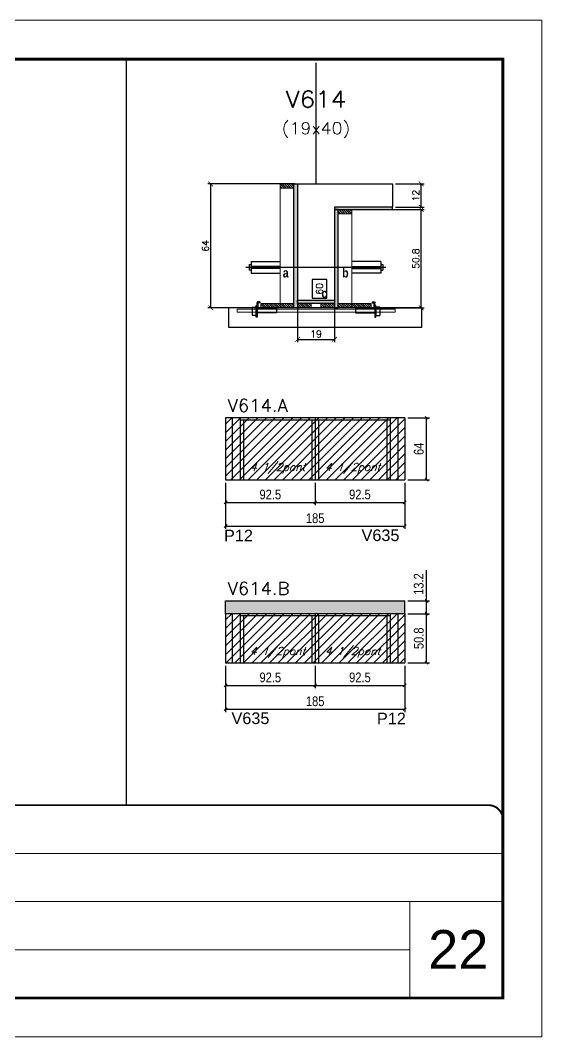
# Model space of a CAD drawing. Extents: x -20960 to -5926, y -2106 to 21915.
# Drawn here: x -9662 to -9123, y 15123 to 16173 of the extents above; entities that cross this region are included whole.
import ezdxf
from ezdxf.enums import TextEntityAlignment as Align

# ---------------------------------------------------------------- set-up
doc = ezdxf.new("R2010")
doc.units = 0
for name, pattern in [('CONTINUO', [0]), ('DASHED', [0.75, 0.5, -0.25]), ('HIDDEN', [0.375, 0.25, -0.125])]:
    doc.linetypes.add(name, pattern=pattern)
for name, color, linetype in [('5', 5, 'Continuous'), ('barrote', 251, 'Continuous'), ('COTA', 241, 'Continuous'), ('Cota Seção (2x)', 4, 'Continuous'), ('detalhes', 4, 'Continuous'), ('Painéis', 200, 'Continuous'), ('presilha', 1, 'Continuous'), ('Reaproveitamento', 251, 'Continuous'), ('SARR_2.2x7', 40, 'Continuous'), ('SARR_3.5x7', 81, 'Continuous'), ('TENSOR', 3, 'Continuous'), ('texto', 7, 'Continuous'), ('Texto de Titulo', 7, 'Continuous'), ('Texto Qtd Sarr', 242, 'Continuous')]:
    doc.layers.add(name, color=color, linetype=linetype)
for name, color, linetype, lineweight in [('CARIMBO', 255, 'Continuous', 9), ('CONCRETO', 251, 'Continuous', 25), ('Folhas', 255, 'Continuous', 9), ('Hachura', 251, 'Continuous', 9), ('Madeira', 126, 'Continuous', 18), ('SARRAFO DE PRESSAO', 251, 'DASHED', 9), ('SCO-___-LAJ', 2, 'Continuous', 0), ('Texto Seção', 7, 'Continuous', 15)]:
    doc.layers.add(name, color=color, linetype=linetype, lineweight=lineweight)
doc.styles.add('ARIAL', font='arial.ttf')
doc.styles.add('COTA TECNICA', font='techl___.ttf', dxfattribs={"height": 10})
doc.styles.add('REGUA-120', font='ROMANS.shx', dxfattribs={"height": 15})
doc.styles.add('Romans', font='romans.shx')
doc.styles.get("Standard").update_dxf_attribs({"font": 'arial.ttf'})
doc.styles.add('TECNICA', font='techb___.ttf', dxfattribs={"height": 10})
doc.dimstyles.new('Cota Seção (2x)', dxfattribs={"dimtxt": 7, "dimasz": 5, "dimexe": 3, "dimexo": 3, "dimgap": 2, "dimtad": 3, "dimdec": 1, "dimlfac": 0.5, "dimzin": 12, "dimdsep": 46, "dimtxsty": 'Romans', "dimblk": 'ARCHTICK', "dimcen": 0, "dimclrd": 4, "dimclre": 4, "dimclrt": 1, "dimadec": 1, "dimazin": 3, "dimtfac": 1, "dimtdec": 1, "dimtmove": 0, "dimatfit": 3, "dimldrblk": 'OBLIQUE', "dimfxl": 1, "dimtolj": 1, "dimtzin": 12, "dimarcsym": 0})
doc.dimstyles.new('Cota Seção interna', dxfattribs={"dimtxt": 7, "dimasz": 6, "dimexe": 0.18, "dimexo": 2, "dimgap": -4, "dimtad": 3, "dimdec": 1, "dimlfac": 0.5, "dimzin": 12, "dimdsep": 46, "dimtxsty": 'Romans', "dimblk": 'ARCHTICK', "dimcen": 0.09, "dimse1": 1, "dimse2": 1, "dimsd1": 1, "dimsd2": 1, "dimclrd": 180, "dimclre": 5, "dimclrt": 1, "dimadec": 0, "dimazin": 3, "dimtfac": 1, "dimtdec": 1, "dimtofl": 0, "dimtmove": 0, "dimatfit": 3, "dimldrblk": 'ARCHTICK', "dimfxl": 1, "dimtolj": 1, "dimtzin": 0, "dimarcsym": 0})
doc.dimstyles.new('PAINEL', dxfattribs={"dimtxt": 10, "dimasz": 3, "dimexe": 3, "dimexo": 3, "dimgap": 3, "dimtad": 1, "dimdec": 1, "dimzin": 12, "dimdsep": 46, "dimtxsty": 'COTA TECNICA', "dimblk1": 'OBLIQUE', "dimblk2": 'OBLIQUE', "dimsah": 1, "dimcen": 0.9, "dimclrd": 4, "dimclre": 4, "dimclrt": 240, "dimadec": 1, "dimazin": 3, "dimtfac": 1, "dimtdec": 1, "dimtmove": 0, "dimatfit": 3, "dimfxl": 1, "dimtolj": 1, "dimtzin": 12, "dimarcsym": 0})
pattern_1 = [(315, (13581.2093, 7645.8717), (1.12253202, 1.12253202), [])]
pattern_2 = [(315, (13581.2093, 7572.2717), (1.12253202, 1.12253202), [])]

# ---------------------------------------------------------------- blocks, each defined once
blk = doc.blocks.new('9999999999')
at = {"color": 30, "linetype": 'CONTINUO'}
for p, q in [((98564.6, 34379.6), (99584, 34379.6)), ((98564.6, 34329.8), (99488, 34329.8)), ((99584, 34329.8), (99488, 34329.8)), ((99488, 34329.8), (99488, 34230.2)), ((98564.6, 34280), (99488, 34280))]:
    blk.add_line(p, q, dxfattribs=at)
at = {"color": 30, "linetype": 'CONTINUO', "const_width": 2}
blk.add_lwpolyline([(99584, 34230.2), (99584, 34414.4, 0.414214), (99569, 34429.4), (98229, 34429.4, 0.414214), (98214, 34414.4), (98214, 34245.2, 0.414214), (98229, 34230.2), (99584, 34230.2)], format="xyb", dxfattribs=at)
at = {"layer": 'Folhas'}
blk.add_lwpolyline([(98139, 34190.2), (99624, 34190.2), (99624, 35240.2), (98139, 35240.2)], close=True, dxfattribs=at)
at = {"layer": 'Folhas', "color": 30, "const_width": 3}
blk.add_lwpolyline([(98214, 34230.2), (99584, 34230.2), (99584, 35200.2), (98214, 35200.2)], close=True, dxfattribs=at)
blk = doc.blocks.new('titulo1')
at = {"layer": 'Defpoints', "color": 252, "linetype": 'HIDDEN', "ltscale": 2}
blk.add_line((0, 0), (0, 125), dxfattribs=at)
at = {"layer": 'Defpoints', "style": 'Romans', "oblique": 15}
blk.add_attdef('FOLHA', text='', height=10, dxfattribs=at).set_placement((0, 15.6), align=Align.MIDDLE_CENTER)
at = {"layer": 'Texto Qtd Sarr', "color": 3, "style": 'Romans', "oblique": 15}
for tag, height, p in [('TITULO', 17, (0, 71.4)), ('SEÇÃO', 12, (0, 41.5))]:
    blk.add_attdef(tag, text='', height=height, dxfattribs=at).set_placement(p, align=Align.MIDDLE_CENTER)
blk = doc.blocks.new('_ArchTick')
at = {"color": 0, "linetype": 'ByBlock', "const_width": 0.15}
blk.add_lwpolyline([(-0.5, -0.5), (0.5, 0.5)], dxfattribs=at)
blk = doc.blocks.new('*D677')
at = {"layer": 'COTA', "color": 4, "lineweight": -2, "transparency": 16777216}
for p, q in [((-9378.4, 16003.5), (-9468.1, 16003.5)), ((-9465.1, 15875.5), (-9465.1, 16003.5)), ((-9416.4, 15875.5), (-9468.1, 15875.5))]:
    blk.add_line(p, q, dxfattribs=at)
at = {"layer": 'Defpoints', "color": 0, "transparency": 16777216}
for p in [(-9465.1, 16003.5), (-9375.4, 16003.5), (-9413.4, 15875.5)]:
    blk.add_point(p, dxfattribs=at)
at = {"layer": 'COTA', "color": 4, "lineweight": -2, "transparency": 16777216, "xscale": 5, "yscale": 5, "zscale": 5}
for p, rotation in [((-9465.1, 16003.5), 90), ((-9465.1, 15875.5), 270)]:
    blk.add_blockref('_ArchTick', p, dxfattribs=dict(at, rotation=rotation))
at = {"layer": 'COTA', "color": 1, "transparency": 16777216, "insert": (-9470.6, 15939.5), "char_height": 7, "attachment_point": 5, "rotation": 90, "style": 'Romans'}
blk.add_mtext('\\A1;64', dxfattribs=at)
blk = doc.blocks.new('_Oblique')
at = {"color": 0, "linetype": 'ByBlock', "lineweight": -2}
blk.add_line((-0.5, -0.5), (0.5, 0.5), dxfattribs=at)
blk = doc.blocks.new('*D678')
at = {"layer": 'COTA', "color": 4, "lineweight": -2, "transparency": 16777216}
for p, q in [((-9316.4, 15977.1), (-9244.9, 15977.1)), ((-9247.9, 15875.5), (-9247.9, 15977.1)), ((-9296.4, 15875.5), (-9244.9, 15875.5))]:
    blk.add_line(p, q, dxfattribs=at)
at = {"layer": 'Defpoints', "color": 0, "transparency": 16777216}
for p in [(-9319.4, 15977.1), (-9247.9, 15977.1), (-9299.4, 15875.5)]:
    blk.add_point(p, dxfattribs=at)
at = {"layer": 'COTA', "color": 4, "lineweight": -2, "transparency": 16777216, "xscale": 5, "yscale": 5, "zscale": 5}
for p, rotation in [((-9247.9, 15977.1), 90), ((-9247.9, 15875.5), 270)]:
    blk.add_blockref('_ArchTick', p, dxfattribs=dict(at, rotation=rotation))
at = {"layer": 'COTA', "color": 1, "transparency": 16777216, "insert": (-9253.4, 15926.3), "char_height": 7, "attachment_point": 5, "rotation": 90, "style": 'Romans'}
blk.add_mtext('\\A1;50.8', dxfattribs=at)
blk = doc.blocks.new('*D679')
at = {"layer": 'Cota Seção (2x)', "color": 180, "lineweight": -2, "transparency": 16777216}
for p, q in [((-9345.4, 15904.6), (-9360.4, 15904.6)), ((-9360.4, 15904.6), (-9360.4, 15885.6)), ((-9345.4, 15885.6), (-9345.4, 15904.6)), ((-9360.4, 15885.6), (-9345.4, 15885.6))]:
    blk.add_line(p, q, dxfattribs=at)
at = {"layer": 'Defpoints', "color": 0, "transparency": 16777216}
for p in [(-9341.4, 16003.5), (-9337.4, 16003.5), (-9337.4, 15883.5)]:
    blk.add_point(p, dxfattribs=at)
at = {"layer": 'Cota Seção (2x)', "color": 1, "transparency": 16777216, "insert": (-9352.9, 15895.1), "char_height": 7, "attachment_point": 5, "rotation": 90, "style": 'Romans'}
blk.add_mtext('\\A1;60', dxfattribs=at)
blk = doc.blocks.new('PRESILHA METÁLICA 1')
at = {"layer": 'presilha'}
for p, q in [((7.5, 10.6), (7.5, 19.9)), ((12, 21), (8.6, 21)), ((9, 11.6), (9, 18.9)), ((12, 19.5), (9.6, 19.5)), ((12, 21), (12, 19.5)), ((0, 13), (6, 13)), ((0, 13), (0, 0)), ((6, 0), (0, 0)), ((6, 15.5), (7.5, 15.5)), ((6, -2.5), (6, 15.5)), ((6, 13), (6, 0)), ((7.5, 15.5), (7.5, -2.5)), ((37.5, 4.1), (7.5, 4.1)), ((37.5, 11), (9.6, 11)), ((37.5, 11), (37.5, 4.1)), ((7.5, -2.5), (6, -2.5))]:
    blk.add_line(p, q, dxfattribs=at)
for centre, radius, start, end in [((8.6, 19.9), 1.14, 90, 180), ((9.6, 18.9), 0.57, 90, 180), ((9.6, 11.6), 0.57, 180, 270)]:
    blk.add_arc(centre, radius, start, end, dxfattribs=at)
blk = doc.blocks.new('*D680')
at = {"layer": 'COTA', "color": 4, "lineweight": -2, "transparency": 16777216}
for p, q in [((-9375.4, 15876.9), (-9375.4, 15839.9)), ((-9337.4, 15876.9), (-9337.4, 15839.9)), ((-9375.4, 15842.9), (-9337.4, 15842.9))]:
    blk.add_line(p, q, dxfattribs=at)
at = {"layer": 'Defpoints', "color": 0, "transparency": 16777216}
for p in [(-9375.4, 15879.9), (-9337.4, 15879.9), (-9337.4, 15842.9)]:
    blk.add_point(p, dxfattribs=at)
at = {"layer": 'COTA', "color": 4, "lineweight": -2, "transparency": 16777216, "xscale": 5, "yscale": 5, "zscale": 5, "rotation": 180}
blk.add_blockref('_ArchTick', (-9375.4, 15842.9), dxfattribs=at)
at = {"layer": 'COTA', "color": 4, "lineweight": -2, "transparency": 16777216, "xscale": 5, "yscale": 5, "zscale": 5}
blk.add_blockref('_ArchTick', (-9337.4, 15842.9), dxfattribs=at)
at = {"layer": 'COTA', "color": 1, "transparency": 16777216, "insert": (-9356.4, 15848.4), "char_height": 7, "attachment_point": 5, "style": 'Romans'}
blk.add_mtext('\\A1;19', dxfattribs=at)
blk = doc.blocks.new('*D681')
at = {"layer": 'COTA', "color": 4, "linetype": 'ByBlock', "lineweight": -2, "transparency": 16777216}
for p, q in [((-9261.8, 15761.8), (-9239.2, 15761.8)), ((-9242.2, 15697.8), (-9242.2, 15761.8)), ((-9261.8, 15697.8), (-9239.2, 15697.8))]:
    blk.add_line(p, q, dxfattribs=at)
at = {"layer": 'Defpoints', "color": 0, "linetype": 'ByBlock', "transparency": 16777216}
for p in [(-9264.8, 15761.8), (-9242.2, 15761.8), (-9264.8, 15697.8)]:
    blk.add_point(p, dxfattribs=at)
at = {"layer": 'COTA', "color": 4, "linetype": 'ByBlock', "lineweight": -2, "transparency": 16777216, "xscale": 3, "yscale": 3, "zscale": 3}
for p, rotation in [((-9242.2, 15761.8), 90), ((-9242.2, 15697.8), 270)]:
    blk.add_blockref('_Oblique', p, dxfattribs=dict(at, rotation=rotation))
at = {"layer": 'COTA', "color": 240, "linetype": 'ByBlock', "transparency": 16777216, "insert": (-9250.3, 15729.8), "char_height": 10, "attachment_point": 5, "rotation": 90, "style": 'COTA TECNICA'}
blk.add_mtext('\\A1;64', dxfattribs=at)
blk = doc.blocks.new('*D746')
at = {"layer": 'COTA', "color": 4, "lineweight": -2, "transparency": 16777216}
for p, q in [((-9449.8, 15694.8), (-9449.8, 15671.5)), ((-9357.3, 15694.8), (-9357.3, 15671.5)), ((-9449.8, 15674.5), (-9357.3, 15674.5))]:
    blk.add_line(p, q, dxfattribs=at)
at = {"layer": 'Defpoints', "color": 0, "transparency": 16777216}
for p in [(-9449.8, 15697.8), (-9357.3, 15697.8), (-9357.3, 15674.5)]:
    blk.add_point(p, dxfattribs=at)
at = {"layer": 'COTA', "color": 4, "lineweight": -2, "transparency": 16777216, "xscale": 3, "yscale": 3, "zscale": 3, "rotation": 180}
blk.add_blockref('_Oblique', (-9449.8, 15674.5), dxfattribs=at)
at = {"layer": 'COTA', "color": 4, "lineweight": -2, "transparency": 16777216, "xscale": 3, "yscale": 3, "zscale": 3}
blk.add_blockref('_Oblique', (-9357.3, 15674.5), dxfattribs=at)
at = {"layer": 'COTA', "color": 240, "transparency": 16777216, "insert": (-9403.6, 15682.6), "char_height": 10, "attachment_point": 5, "style": 'COTA TECNICA'}
blk.add_mtext('\\A1;92.5', dxfattribs=at)
blk = doc.blocks.new('*D747')
at = {"layer": 'COTA', "color": 4, "lineweight": -2, "transparency": 16777216}
for p, q in [((-9357.3, 15694.8), (-9357.3, 15671.5)), ((-9264.8, 15694.8), (-9264.8, 15671.5)), ((-9357.3, 15674.5), (-9264.8, 15674.5))]:
    blk.add_line(p, q, dxfattribs=at)
at = {"layer": 'Defpoints', "color": 0, "transparency": 16777216}
for p in [(-9357.3, 15697.8), (-9264.8, 15697.8), (-9264.8, 15674.5)]:
    blk.add_point(p, dxfattribs=at)
at = {"layer": 'COTA', "color": 4, "lineweight": -2, "transparency": 16777216, "xscale": 3, "yscale": 3, "zscale": 3, "rotation": 180}
blk.add_blockref('_Oblique', (-9357.3, 15674.5), dxfattribs=at)
at = {"layer": 'COTA', "color": 4, "lineweight": -2, "transparency": 16777216, "xscale": 3, "yscale": 3, "zscale": 3}
blk.add_blockref('_Oblique', (-9264.8, 15674.5), dxfattribs=at)
at = {"layer": 'COTA', "color": 240, "transparency": 16777216, "insert": (-9311.1, 15682.6), "char_height": 10, "attachment_point": 5, "style": 'COTA TECNICA'}
blk.add_mtext('\\A1;92.5', dxfattribs=at)
blk = doc.blocks.new('*D748')
at = {"layer": 'COTA', "color": 4, "lineweight": -2, "ltscale": 25, "transparency": 16777216}
for p, q in [((-9449.8, 15694.8), (-9449.8, 15647)), ((-9264.8, 15694.8), (-9264.8, 15647)), ((-9449.8, 15650), (-9264.8, 15650))]:
    blk.add_line(p, q, dxfattribs=at)
at = {"layer": 'Defpoints', "color": 0, "ltscale": 25, "transparency": 16777216}
for p in [(-9449.8, 15697.8), (-9264.8, 15697.8), (-9264.8, 15650)]:
    blk.add_point(p, dxfattribs=at)
at = {"layer": 'COTA', "color": 4, "lineweight": -2, "ltscale": 25, "transparency": 16777216, "xscale": 3, "yscale": 3, "zscale": 3, "rotation": 180}
blk.add_blockref('_Oblique', (-9449.8, 15650), dxfattribs=at)
at = {"layer": 'COTA', "color": 4, "lineweight": -2, "ltscale": 25, "transparency": 16777216, "xscale": 3, "yscale": 3, "zscale": 3}
blk.add_blockref('_Oblique', (-9264.8, 15650), dxfattribs=at)
at = {"layer": 'COTA', "color": 240, "ltscale": 25, "transparency": 16777216, "insert": (-9357.3, 15658.1), "char_height": 10, "attachment_point": 5, "style": 'COTA TECNICA'}
blk.add_mtext('\\A1;185', dxfattribs=at)
blk = doc.blocks.new('*D682')
at = {"layer": 'COTA', "color": 4, "linetype": 'ByBlock', "lineweight": -2, "transparency": 16777216}
for p, q in [((-9261.8, 15559.5), (-9239.2, 15559.5)), ((-9242.2, 15508.7), (-9242.2, 15559.5)), ((-9261.8, 15508.7), (-9239.2, 15508.7))]:
    blk.add_line(p, q, dxfattribs=at)
at = {"layer": 'Defpoints', "color": 0, "linetype": 'ByBlock', "transparency": 16777216}
for p in [(-9264.8, 15559.5), (-9242.2, 15559.5), (-9264.8, 15508.7)]:
    blk.add_point(p, dxfattribs=at)
at = {"layer": 'COTA', "color": 4, "linetype": 'ByBlock', "lineweight": -2, "transparency": 16777216, "xscale": 3, "yscale": 3, "zscale": 3}
for p, rotation in [((-9242.2, 15559.5), 90), ((-9242.2, 15508.7), 270)]:
    blk.add_blockref('_Oblique', p, dxfattribs=dict(at, rotation=rotation))
at = {"layer": 'COTA', "color": 240, "linetype": 'ByBlock', "transparency": 16777216, "insert": (-9250.3, 15534.1), "char_height": 10, "attachment_point": 5, "rotation": 90, "style": 'COTA TECNICA'}
blk.add_mtext('\\A1;50.8', dxfattribs=at)
blk = doc.blocks.new('*D749')
at = {"layer": 'COTA', "color": 4, "lineweight": -2, "transparency": 16777216}
for p, q in [((-9449.8, 15505.7), (-9449.8, 15482.4)), ((-9357.3, 15505.7), (-9357.3, 15482.4)), ((-9449.8, 15485.4), (-9357.3, 15485.4))]:
    blk.add_line(p, q, dxfattribs=at)
at = {"layer": 'Defpoints', "color": 0, "transparency": 16777216}
for p in [(-9449.8, 15508.7), (-9357.3, 15508.7), (-9357.3, 15485.4)]:
    blk.add_point(p, dxfattribs=at)
at = {"layer": 'COTA', "color": 4, "lineweight": -2, "transparency": 16777216, "xscale": 3, "yscale": 3, "zscale": 3, "rotation": 180}
blk.add_blockref('_Oblique', (-9449.8, 15485.4), dxfattribs=at)
at = {"layer": 'COTA', "color": 4, "lineweight": -2, "transparency": 16777216, "xscale": 3, "yscale": 3, "zscale": 3}
blk.add_blockref('_Oblique', (-9357.3, 15485.4), dxfattribs=at)
at = {"layer": 'COTA', "color": 240, "transparency": 16777216, "insert": (-9403.6, 15493.6), "char_height": 10, "attachment_point": 5, "style": 'COTA TECNICA'}
blk.add_mtext('\\A1;92.5', dxfattribs=at)
blk = doc.blocks.new('*D750')
at = {"layer": 'COTA', "color": 4, "lineweight": -2, "transparency": 16777216}
for p, q in [((-9357.3, 15505.7), (-9357.3, 15482.4)), ((-9264.8, 15505.7), (-9264.8, 15482.4)), ((-9357.3, 15485.4), (-9264.8, 15485.4))]:
    blk.add_line(p, q, dxfattribs=at)
at = {"layer": 'Defpoints', "color": 0, "transparency": 16777216}
for p in [(-9357.3, 15508.7), (-9264.8, 15508.7), (-9264.8, 15485.4)]:
    blk.add_point(p, dxfattribs=at)
at = {"layer": 'COTA', "color": 4, "lineweight": -2, "transparency": 16777216, "xscale": 3, "yscale": 3, "zscale": 3, "rotation": 180}
blk.add_blockref('_Oblique', (-9357.3, 15485.4), dxfattribs=at)
at = {"layer": 'COTA', "color": 4, "lineweight": -2, "transparency": 16777216, "xscale": 3, "yscale": 3, "zscale": 3}
blk.add_blockref('_Oblique', (-9264.8, 15485.4), dxfattribs=at)
at = {"layer": 'COTA', "color": 240, "transparency": 16777216, "insert": (-9311.1, 15493.6), "char_height": 10, "attachment_point": 5, "style": 'COTA TECNICA'}
blk.add_mtext('\\A1;92.5', dxfattribs=at)
blk = doc.blocks.new('*D751')
at = {"layer": 'COTA', "color": 4, "lineweight": -2, "ltscale": 25, "transparency": 16777216}
for p, q in [((-9449.8, 15505.7), (-9449.8, 15457.9)), ((-9264.8, 15505.7), (-9264.8, 15457.9)), ((-9449.8, 15460.9), (-9264.8, 15460.9))]:
    blk.add_line(p, q, dxfattribs=at)
at = {"layer": 'Defpoints', "color": 0, "ltscale": 25, "transparency": 16777216}
for p in [(-9449.8, 15508.7), (-9264.8, 15508.7), (-9264.8, 15460.9)]:
    blk.add_point(p, dxfattribs=at)
at = {"layer": 'COTA', "color": 4, "lineweight": -2, "ltscale": 25, "transparency": 16777216, "xscale": 3, "yscale": 3, "zscale": 3, "rotation": 180}
blk.add_blockref('_Oblique', (-9449.8, 15460.9), dxfattribs=at)
at = {"layer": 'COTA', "color": 4, "lineweight": -2, "ltscale": 25, "transparency": 16777216, "xscale": 3, "yscale": 3, "zscale": 3}
blk.add_blockref('_Oblique', (-9264.8, 15460.9), dxfattribs=at)
at = {"layer": 'COTA', "color": 240, "ltscale": 25, "transparency": 16777216, "insert": (-9357.3, 15469), "char_height": 10, "attachment_point": 5, "style": 'COTA TECNICA'}
blk.add_mtext('\\A1;185', dxfattribs=at)
blk = doc.blocks.new('*D752')
at = {"layer": 'COTA', "color": 4, "lineweight": -2, "ltscale": 25, "transparency": 16777216}
for p, q in [((-9242.2, 15572.7), (-9242.2, 15604.4)), ((-9261.8, 15572.7), (-9239.2, 15572.7)), ((-9242.2, 15559.5), (-9242.2, 15572.7)), ((-9261.8, 15559.5), (-9239.2, 15559.5))]:
    blk.add_line(p, q, dxfattribs=at)
at = {"layer": 'Defpoints', "color": 0, "ltscale": 25, "transparency": 16777216}
for p in [(-9264.8, 15572.7), (-9242.2, 15572.7), (-9264.8, 15559.5)]:
    blk.add_point(p, dxfattribs=at)
at = {"layer": 'COTA', "color": 4, "lineweight": -2, "ltscale": 25, "transparency": 16777216, "xscale": 3, "yscale": 3, "zscale": 3}
for p, rotation in [((-9242.2, 15572.7), 90), ((-9242.2, 15559.5), 270)]:
    blk.add_blockref('_Oblique', p, dxfattribs=dict(at, rotation=rotation))
at = {"layer": 'COTA', "color": 240, "ltscale": 25, "transparency": 16777216, "insert": (-9250.4, 15590.1), "char_height": 10, "attachment_point": 5, "rotation": 90, "style": 'COTA TECNICA'}
blk.add_mtext('\\A1;13.2', dxfattribs=at)
blk = doc.blocks.new('*D753')
at = {"layer": 'COTA', "color": 4, "lineweight": -2, "transparency": 16777216}
for p, q in [((-9274.4, 16003.5), (-9244.9, 16003.5)), ((-9247.9, 15979.5), (-9247.9, 16003.5)), ((-9274.4, 15979.5), (-9244.9, 15979.5))]:
    blk.add_line(p, q, dxfattribs=at)
at = {"layer": 'Defpoints', "color": 0, "transparency": 16777216}
for p in [(-9277.4, 16003.5), (-9247.9, 16003.5), (-9277.4, 15979.5)]:
    blk.add_point(p, dxfattribs=at)
at = {"layer": 'COTA', "color": 4, "lineweight": -2, "transparency": 16777216, "xscale": 5, "yscale": 5, "zscale": 5}
for p, rotation in [((-9247.9, 16003.5), 90), ((-9247.9, 15979.5), 270)]:
    blk.add_blockref('_ArchTick', p, dxfattribs=dict(at, rotation=rotation))
at = {"layer": 'COTA', "color": 1, "transparency": 16777216, "insert": (-9253.4, 15991.5), "char_height": 7, "attachment_point": 5, "rotation": 90, "style": 'Romans'}
blk.add_mtext('\\A1;12', dxfattribs=at)

msp = doc.modelspace()

# ---------------------------------------------------------------- hatches: boundary and pattern name
at = {"layer": 'COTA', "linetype": 'ByBlock'}
h = msp.add_hatch(dxfattribs=at)
h.set_pattern_fill('AR-CONC', color=256, scale=0.03)
h.set_pattern_definition([(50, (-152543.271, -9124.66), (5.46554007, -0.47817257), [0.5715, -6.2865]), (355, (-152543.271, -9124.66), (-1.05730264, 5.73170536), [0.4572, -5.02921753]), (100.4514447, (-152542.8153, -9124.6997), (4.40823741, 5.25353256), [0.48570026, -5.34270734]), (46.1842, (-152543.271, -9123.136), (8.13237123, -1.26126984), [0.85725, -9.42975]), (96.6355576, (-152542.593, -9123.241), (7.122124, 7.42278374), [0.7285507, -8.01406824]), (351.184151, (-152543.271, -9123.136), (7.122124, 7.42278374), [0.685799, -7.54379196]), (21, (-152542.509, -9123.517), (4.54843174, -3.06795595), [0.5715, -6.2865]), (326, (-152542.509, -9123.517), (1.85406085, 5.52563898), [0.4572, -5.0292]), (71.451445, (-152542.13, -9123.7725), (6.40249258, 2.45768307), [0.48570026, -5.34269813]), (37.5, (-152543.2708, -9124.6599), (0.092658098, 2.536651166), [0, -4.96824, 0, -5.1054, 0, -5.04825]), (7.5, (-152543.2708, -9124.6599), (2.004589875, 3.005417245), [0, -2.91084, 0, -4.85394, 0, -1.92405]), (327.5, (-152544.97, -9124.6599), (4.067717855, -0.17186232), [0, -1.905, 0, -5.9436, 0, -7.8867]), (317.5, (-152545.732, -9124.66), (4.44387544, 0.76279473), [0, -2.4765, 0, -3.94716, 0, -5.6007])])
h.paths.add_polyline_path([(-9264.81, 15559.51), (-9264.81, 15572.71), (-9449.81, 15572.71), (-9449.81, 15559.51)])
at = {"layer": 'Hachura'}
h = msp.add_hatch(dxfattribs=at)
h.set_pattern_fill('ANSI31', color=256, scale=0.5, angle=270, style=0)
h.set_pattern_definition([(315, (13581.2093, 7695.8717), (1.12253202, 1.12253202), [])])
h.paths.add_polyline_path([(-9379.41, 15999.12), (-9379.41, 16003.52), (-9393.41, 16003.52), (-9393.41, 15999.12)])
h = msp.add_hatch(color=256, dxfattribs=at)
h.dxf.hatch_style = 1
h.paths.add_polyline_path([(-9379.41, 16003.52), (-9375.41, 16003.52), (-9375.41, 15875.52), (-9379.41, 15875.52)])
h = msp.add_hatch(color=256, dxfattribs=at)
h.dxf.hatch_style = 1
h.paths.add_polyline_path([(-9333.42, 15977.12), (-9337.42, 15977.12), (-9337.41, 15875.52), (-9333.41, 15875.52)])
h = msp.add_hatch(color=256, dxfattribs=at)
h.dxf.hatch_style = 1
h.paths.add_polyline_path([(-9277.41, 15977.12), (-9277.41, 15979.52), (-9337.41, 15979.52), (-9337.41, 15977.12)])
h = msp.add_hatch(dxfattribs=at)
h.set_pattern_fill('ANSI31', color=256, scale=0.5, angle=270, style=0)
h.set_pattern_definition([(315, (13581.2189, 7669.4717), (1.12253202, 1.12253202), [])])
h.paths.add_polyline_path([(-9333.42, 15972.72), (-9333.42, 15977.12), (-9319.42, 15977.12), (-9319.42, 15972.72)])
h = msp.add_hatch(dxfattribs=at)
h.set_pattern_fill('ANSI31', color=256, scale=0.5, angle=270, style=0)
h.set_pattern_definition(pattern_1)
h.paths.add_polyline_path([(-9413.41, 15875.52), (-9413.41, 15879.92), (-9393.41, 15879.92), (-9393.41, 15875.52)])
h = msp.add_hatch(dxfattribs=at)
h.set_pattern_fill('ANSI31', color=256, scale=0.5, angle=270, style=0)
h.set_pattern_definition(pattern_2)
h.paths.add_polyline_path([(-9379.41, 15875.52), (-9379.41, 15879.92), (-9393.41, 15879.92), (-9393.41, 15875.52)])
h = msp.add_hatch(color=256, dxfattribs=at)
h.dxf.hatch_style = 1
h.paths.add_polyline_path([(-9375.41, 15879.92), (-9375.41, 15883.52), (-9337.41, 15883.52), (-9337.41, 15879.92)])
h = msp.add_hatch(dxfattribs=at)
h.set_pattern_fill('ANSI31', color=256, scale=0.5, angle=270, style=0)
h.set_pattern_definition([(315, (13599.2093, 7572.2717), (1.12253202, 1.12253202), [])])
h.paths.add_polyline_path([(-9361.41, 15875.52), (-9361.41, 15879.92), (-9375.41, 15879.92), (-9375.41, 15875.52)])
h = msp.add_hatch(dxfattribs=at)
h.set_pattern_fill('ANSI31', color=256, scale=0.5, angle=270, style=0)
h.set_pattern_definition([(315, (13623.2089, 7572.2717), (1.12253202, 1.12253202), [])])
h.paths.add_polyline_path([(-9337.41, 15875.52), (-9337.41, 15879.92), (-9351.41, 15879.92), (-9351.41, 15875.52)])
h = msp.add_hatch(dxfattribs=at)
h.set_pattern_fill('ANSI31', color=256, scale=0.5, angle=270, style=0)
h.set_pattern_definition(pattern_2)
h.paths.add_polyline_path([(-9333.41, 15875.52), (-9333.41, 15879.92), (-9319.41, 15879.92), (-9319.41, 15875.52)])
h = msp.add_hatch(dxfattribs=at)
h.set_pattern_fill('ANSI31', color=256, scale=0.5, angle=270, style=0)
h.set_pattern_definition(pattern_1)
h.paths.add_polyline_path([(-9299.41, 15875.52), (-9299.41, 15879.92), (-9319.41, 15879.92), (-9319.41, 15875.52)])
at = {"layer": 'Reaproveitamento', "linetype": 'ByBlock'}
h = msp.add_hatch(dxfattribs=at)
h.set_pattern_fill('ANSI31', color=256, scale=2)
h.set_pattern_definition([(45, (-152417.859, -17159.6665), (-4.49012806, 4.49012806), [])])
h.paths.add_polyline_path([(-9264.81, 15697.77), (-9264.81, 15761.77), (-9449.81, 15761.77), (-9449.81, 15697.77)])
h = msp.add_hatch(dxfattribs=at)
h.set_pattern_fill('ANSI31', color=256, scale=2)
h.set_pattern_definition([(45, (-152417.859, -17361.9284), (-4.49012806, 4.49012806), [])])
h.paths.add_polyline_path([(-9264.81, 15508.71), (-9264.81, 15559.51), (-9449.81, 15559.51), (-9449.81, 15508.71)])

# ---------------------------------------------------------------- linework, layer by layer
at = {"ltscale": 3}
for p, q in [((-9425.41, 15920.24), (-9425.41, 15914.24)), ((-9425.41, 15920.24), (-9423.41, 15920.24)), ((-9423.41, 15923.24), (-9423.41, 15911.24)), ((-9423.41, 15923.24), (-9393.41, 15923.24)), ((-9393.41, 15918.24), (-9423.41, 15918.24)), ((-9289.41, 15923.24), (-9319.41, 15923.24)), ((-9319.41, 15918.24), (-9289.41, 15918.24)), ((-9289.41, 15923.24), (-9289.41, 15911.24)), ((-9289.41, 15920.24), (-9287.41, 15920.24)), ((-9287.41, 15920.24), (-9287.41, 15914.24)), ((-9423.41, 15914.24), (-9425.41, 15914.24)), ((-9393.41, 15916.24), (-9423.41, 15916.24)), ((-9423.41, 15911.24), (-9393.41, 15911.24)), ((-9319.41, 15916.24), (-9289.41, 15916.24)), ((-9289.41, 15911.24), (-9319.41, 15911.24)), ((-9289.41, 15914.24), (-9287.41, 15914.24))]:
    msp.add_line(p, q, dxfattribs=at)
at = {"layer": 'barrote'}
msp.add_lwpolyline([(-9446.87, 15855.52), (-9247.28, 15855.52), (-9247.28, 15875.52), (-9446.87, 15875.52)], close=True, dxfattribs=at)
at = {"layer": 'CONCRETO'}
msp.add_lwpolyline([(-9375.41, 16003.52), (-9375.41, 16003.52), (-9375.41, 16003.52), (-9375.41, 16003.52), (-9277.41, 16003.52), (-9277.41, 15979.52)], dxfattribs=at)
at = {"layer": 'COTA', "linetype": 'ByBlock'}
for p, q in [((-9552.47, 16132.52), (-9552.47, 15361.76)), ((-9449.81, 15559.51), (-9449.81, 15572.71)), ((-9449.81, 15572.71), (-9264.81, 15572.71)), ((-9264.81, 15559.51), (-9264.81, 15572.71))]:
    msp.add_line(p, q, dxfattribs=at)
at = {"layer": 'Madeira'}
for points in [[(-9379.41, 15999.12), (-9379.41, 16003.52), (-9393.41, 16003.52), (-9393.41, 15999.12)], [(-9379.41, 16003.52), (-9393.41, 16003.52), (-9393.41, 15875.52), (-9379.41, 15875.52)], [(-9333.42, 15972.72), (-9333.42, 15977.12), (-9319.42, 15977.12), (-9319.42, 15972.72)], [(-9333.42, 15977.12), (-9319.42, 15977.12), (-9319.41, 15875.52), (-9333.41, 15875.52)], [(-9413.41, 15875.52), (-9413.41, 15879.92), (-9393.41, 15879.92), (-9393.41, 15875.52)], [(-9379.41, 15875.52), (-9379.41, 15879.92), (-9393.41, 15879.92), (-9393.41, 15875.52)], [(-9361.41, 15875.52), (-9361.41, 15879.92), (-9375.41, 15879.92), (-9375.41, 15875.52)], [(-9337.41, 15875.52), (-9337.41, 15879.92), (-9351.41, 15879.92), (-9351.41, 15875.52)], [(-9333.41, 15875.52), (-9333.41, 15879.92), (-9319.41, 15879.92), (-9319.41, 15875.52)], [(-9299.41, 15875.52), (-9299.41, 15879.92), (-9319.41, 15879.92), (-9319.41, 15875.52)]]:
    msp.add_lwpolyline(points, close=True, dxfattribs=at)
at = {"layer": 'Painéis', "linetype": 'ByBlock'}
for p, q in [((-9449.81, 15761.77), (-9449.81, 15697.77)), ((-9264.81, 15761.77), (-9449.81, 15761.77)), ((-9357.31, 15761.77), (-9357.31, 15697.77)), ((-9264.81, 15761.77), (-9264.81, 15697.77)), ((-9449.81, 15697.77), (-9264.81, 15697.77)), ((-9449.81, 15559.51), (-9449.81, 15508.71)), ((-9264.81, 15559.51), (-9449.81, 15559.51)), ((-9357.31, 15559.51), (-9357.31, 15508.71)), ((-9264.81, 15559.51), (-9264.81, 15508.71)), ((-9449.81, 15508.71), (-9264.81, 15508.71))]:
    msp.add_line(p, q, dxfattribs=at)
at = {"layer": 'Painéis'}
for points in [[(-9379.41, 16003.52), (-9375.41, 16003.52), (-9375.41, 15875.52), (-9379.41, 15875.52)], [(-9333.42, 15977.12), (-9337.42, 15977.12), (-9337.41, 15875.52), (-9333.41, 15875.52)], [(-9277.41, 15977.12), (-9277.41, 15979.52), (-9337.41, 15979.52), (-9337.41, 15977.12)], [(-9375.41, 15879.92), (-9375.41, 15883.52), (-9337.41, 15883.52), (-9337.41, 15879.92)]]:
    msp.add_lwpolyline(points, close=True, dxfattribs=at)
at = {"layer": 'SARR_2.2x7', "linetype": 'Continuous'}
for p, q in [((-9442.81, 15761.77), (-9442.81, 15697.77)), ((-9271.81, 15761.77), (-9271.81, 15697.77)), ((-9279.81, 15759.57), (-9434.81, 15759.57)), ((-9442.81, 15559.51), (-9442.81, 15508.71)), ((-9279.81, 15557.31), (-9434.81, 15557.31)), ((-9271.81, 15559.51), (-9271.81, 15508.71))]:
    msp.add_line(p, q, dxfattribs=at)
at = {"layer": 'SARR_3.5x7'}
for p, q in [((-9434.81, 15761.77), (-9434.81, 15697.77)), ((-9279.81, 15761.77), (-9279.81, 15697.77)), ((-9431.31, 15759.57), (-9431.31, 15697.77)), ((-9360.81, 15759.57), (-9360.81, 15697.77)), ((-9353.81, 15759.57), (-9353.81, 15697.77)), ((-9283.31, 15759.57), (-9283.31, 15697.77)), ((-9434.81, 15559.51), (-9434.81, 15508.71)), ((-9431.31, 15557.31), (-9431.31, 15508.71)), ((-9360.81, 15557.31), (-9360.81, 15508.71)), ((-9353.81, 15557.31), (-9353.81, 15508.71)), ((-9283.31, 15557.31), (-9283.31, 15508.71)), ((-9279.81, 15559.51), (-9279.81, 15508.71))]:
    msp.add_line(p, q, dxfattribs=at)
at = {"layer": 'SCO-___-LAJ', "color": 1}
msp.add_lwpolyline([(-9437.86, 15874.18), (-9274.6, 15874.18), (-9274.6, 15870.98), (-9437.86, 15870.98)], close=True, dxfattribs=at)
at = {"layer": 'TENSOR', "linetype": 'HIDDEN', "ltscale": 0.5}
msp.add_line((-9284.41, 15917.24), (-9428.71, 15917.24), dxfattribs=at)

# ---------------------------------------------------------------- block references
at = {"layer": 'presilha', "yscale": 0.6666666666666666, "zscale": 0.6666666666666666}
for p, xscale in [((-9422.28, 15867.55), 0.6666666666666666), ((-9290.54, 15867.55), -0.6666666666666666)]:
    msp.add_blockref('PRESILHA METÁLICA 1', p, dxfattribs=dict(at, xscale=xscale))
at = {"layer": 'SARRAFO DE PRESSAO', "color": 6, "linetype": 'ByBlock'}
msp.add_blockref('9999999999', (-108747.48, -19067.69), dxfattribs=at)
at = {"layer": 'Texto Seção'}
ref = msp.add_blockref('titulo1', (-9356.41, 16003.52), dxfattribs=at)
ref.add_attrib('TITULO', 'V614', dxfattribs={"layer": 'Texto de Titulo', "color": 7, "height": 17, "style": 'Romans', "width": 1.1}).set_placement((-9356.41, 16091.02), align=Align.MIDDLE_CENTER)
ref.add_attrib('SEÇÃO', '(19x40)', dxfattribs={"layer": 'Texto de Titulo', "color": 7, "height": 12, "style": 'Romans', "width": 1.1}).set_placement((-9356.41, 16061.02), align=Align.MIDDLE_CENTER)

# ---------------------------------------------------------------- texts
at = {"layer": '5', "linetype": 'Continuous'}
for s, rotation, p in [('P12', 0.00004, (-9451.37, 15634.24)), ('V635', 0.00004, (-9309.44, 15634.54)), ('V635', 359.99996, (-9443.68, 15445.48)), ('P12', 359.99996, (-9293.5, 15445.18))]:
    msp.add_text(s, height=12, rotation=rotation, dxfattribs=at).set_placement(p)
at = {"layer": 'CARIMBO', "style": 'ARIAL'}
msp.add_text('22', height=40, dxfattribs=at).set_placement((-9240.64, 15192.66))
at = {"layer": 'detalhes', "style": 'TECNICA'}
for s, p in [('a', (-9390.72, 15906.85)), ('b', (-9329.48, 15906.84)), ('c', (-9350.81, 15885.75))]:
    msp.add_text(s, height=9.6, dxfattribs=at).set_placement(p)
at = {"layer": 'texto', "color": 2, "char_height": 8, "attachment_point": 5, "style": 'Romans'}
for insert in [(-9396.06, 15709.77), (-9318.56, 15709.77), (-9396.06, 15519.66), (-9318.56, 15519.66)]:
    msp.add_mtext('{\\Q19;\\C256;4 1/2pont}', dxfattribs=dict(at, insert=insert))
at = {"layer": 'Texto Seção', "style": 'REGUA-120', "width": 1.05}
for s, p in [('V614.A', (-9447.6, 15768.14)), ('V614.B', (-9447.6, 15579.08))]:
    msp.add_text(s, height=13, dxfattribs=at).set_placement(p)

# ---------------------------------------------------------------- dimensions: what is measured, and where the dimension line sits
at = {"layer": 'COTA'}
for base, p1, p2, picture, middle in [((-9465.06, 16003.52), (-9413.41, 15875.52), (-9375.41, 16003.52), '*D677', (-9470.56, 15939.52)), ((-9247.94, 16003.52), (-9277.41, 15979.52), (-9277.41, 16003.52), '*D753', (-9253.44, 15991.52)), ((-9247.94, 15977.12), (-9299.41, 15875.52), (-9319.42, 15977.12), '*D678', (-9253.44, 15926.32))]:
    dim = msp.add_linear_dim(base=base, p1=p1, p2=p2, angle=90, dimstyle='Cota Seção (2x)', dxfattribs=at)
    dim.commit()
    dim.dimension.update_dxf_attribs({"geometry": picture, "text_midpoint": middle})
for base, p1, p2, dimstyle, picture, middle in [((-9337.41, 15842.89), (-9375.41, 15879.92), (-9337.41, 15879.92), 'Cota Seção (2x)', '*D680', (-9356.41, 15848.39)), ((-9357.31, 15674.49), (-9449.81, 15697.77), (-9357.31, 15697.77), 'PAINEL', '*D746', (-9403.56, 15682.63)), ((-9264.81, 15674.49), (-9357.31, 15697.77), (-9264.81, 15697.77), 'PAINEL', '*D747', (-9311.06, 15682.63)), ((-9357.31, 15485.43), (-9449.81, 15508.71), (-9357.31, 15508.71), 'PAINEL', '*D749', (-9403.56, 15493.57)), ((-9264.81, 15485.43), (-9357.31, 15508.71), (-9264.81, 15508.71), 'PAINEL', '*D750', (-9311.06, 15493.57))]:
    dim = msp.add_linear_dim(base=base, p1=p1, p2=p2, dimstyle=dimstyle, dxfattribs=at)
    dim.commit()
    dim.dimension.update_dxf_attribs({"geometry": picture, "text_midpoint": middle})
at = {"layer": 'COTA', "linetype": 'ByBlock'}
dim = msp.add_linear_dim(base=(-9242.19, 15761.77), p1=(-9264.81, 15697.77), p2=(-9264.81, 15761.77), angle=90, dimstyle='PAINEL', dxfattribs=at)
dim.commit()
dim.dimension.update_dxf_attribs({"geometry": '*D681', "text_midpoint": (-9250.29, 15729.77)})
at = {"layer": 'COTA', "ltscale": 25}
for base, p1, p2, picture, middle in [((-9264.81, 15649.96), (-9449.81, 15697.77), (-9264.81, 15697.77), '*D748', (-9357.31, 15658.09)), ((-9264.81, 15460.9), (-9449.81, 15508.71), (-9264.81, 15508.71), '*D751', (-9357.31, 15469.03))]:
    dim = msp.add_linear_dim(base=base, p1=p1, p2=p2, dimstyle='PAINEL', dxfattribs=at)
    dim.commit()
    dim.dimension.update_dxf_attribs({"geometry": picture, "text_midpoint": middle})
dim = msp.add_linear_dim(base=(-9242.19, 15572.71), p1=(-9264.81, 15559.51), p2=(-9264.81, 15572.71), angle=90, dimstyle='PAINEL', dxfattribs=at)
dim.commit()
dim.dimension.update_dxf_attribs({"geometry": '*D752', "text_midpoint": (-9250.41, 15590.07)})
at = {"layer": 'COTA', "linetype": 'ByBlock'}
dim = msp.add_linear_dim(base=(-9242.19, 15559.51), p1=(-9264.81, 15508.71), p2=(-9264.81, 15559.51), angle=90, dimstyle='PAINEL', dxfattribs=at)
dim.commit()
dim.dimension.update_dxf_attribs({"geometry": '*D682', "text_midpoint": (-9242.19, 15534.11), "dimtype": 160})
at = {"layer": 'Cota Seção (2x)'}
dim = msp.add_linear_dim(base=(-9341.43, 16003.52), p1=(-9337.41, 15883.52), p2=(-9337.41, 16003.52), angle=90, dimstyle='Cota Seção interna', dxfattribs=at)
dim.commit()
dim.dimension.update_dxf_attribs({"geometry": '*D679', "text_midpoint": (-9341.43, 15895.11), "dimtype": 160})

doc.saveas('drawing.dxf')
